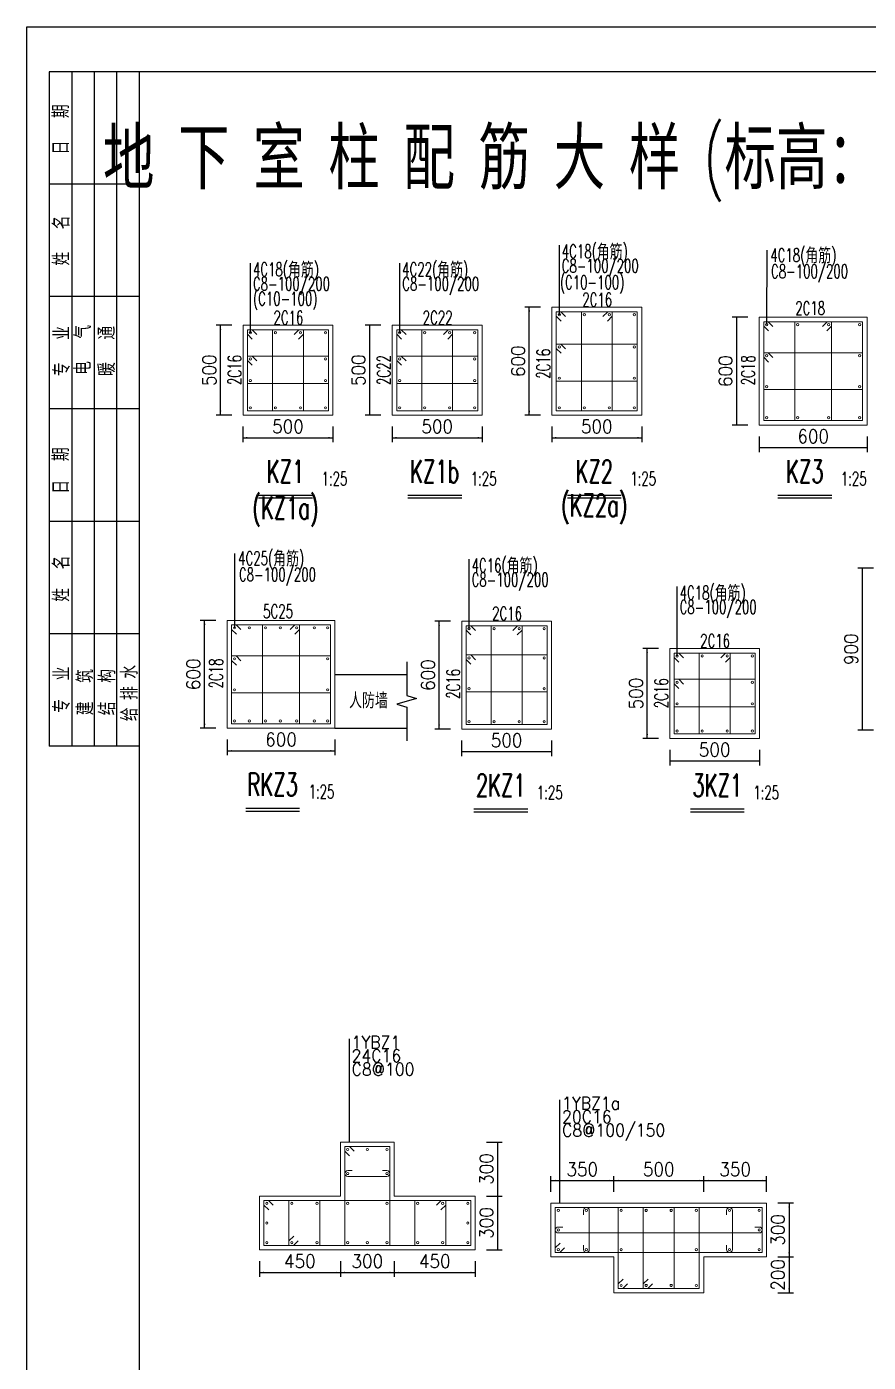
# Model space of a CAD drawing. Extents: x 292423 to 377252, y 106557 to 361882.
# Drawn here: x 292423 to 311140, y 332182 to 361882 of the extents above; entities that cross this region are included whole.
import ezdxf
from ezdxf.enums import TextEntityAlignment as Align

# ---------------------------------------------------------------- set-up
doc = ezdxf.new("R2010")
doc.units = 0
doc.header["$LTSCALE"] = 1000
for name, color, linetype in [('1508', 2, 'Continuous'), ('Note', 7, 'Continuous'), ('NUM', 7, 'Continuous'), ('PUB_TITLE', 4, 'Continuous'), ('TEXT', 7, 'Continuous'), ('THICK', 6, 'Continuous'), ('THIN', 7, 'Continuous'), ('tk', 7, 'Continuous'), ('Y阴影', 254, 'Continuous'), ('柱', 2, 'Continuous')]:
    doc.layers.add(name, color=color, linetype=linetype)
for name, color, linetype, lineweight in [('REIN', 6, 'Continuous', 18), ('Z-柱大样外框', 7, 'ByLayer', 18), ('Z-详图标注', 3, 'Continuous', 18)]:
    doc.layers.add(name, color=color, linetype=linetype, lineweight=lineweight)
doc.styles.add('dx', font='dx')
doc.styles.get("Standard").update_dxf_attribs({"font": 'standard'})
doc.dimstyles.get("Standard").update_dxf_attribs({"dimtxt": 300, "dimasz": 100, "dimexe": 100, "dimexo": 250, "dimgap": 100, "dimtad": 0, "dimtoh": 1, "dimdec": 0, "dimlfac": 0.25, "dimdsep": 46, "dimcen": 0.09, "dimclrt": 7, "dimadec": 0, "dimazin": 0, "dimtfac": 1, "dimtdec": 4, "dimtofl": 0, "dimtmove": 0, "dimatfit": 3, "dimfxl": 1, "dimtolj": 1, "dimtzin": 0, "dimarcsym": 0})

# ---------------------------------------------------------------- blocks, each defined once
blk = doc.blocks.new('*D207')
at = {"layer": 'Z-详图标注', "color": 0, "linetype": 'ByBlock', "lineweight": -2}
for p, q in [((297598, 334430), (297598, 334080)), ((299398, 334430), (299398, 334080)), ((297598, 334180), (299398, 334180))]:
    blk.add_line(p, q, dxfattribs=at)
for points in [[(297598, 334180), (297698, 334196), (297698, 334163)], [(299398, 334180), (299298, 334163), (299298, 334196)]]:
    blk.add_solid(points, dxfattribs=at)
at = {"layer": 'Z-详图标注', "color": 7, "linetype": 'Continuous', "lineweight": -2, "insert": (298498, 334430), "char_height": 300, "width": 576.67, "attachment_point": 5}
blk.add_mtext('450', dxfattribs=at)
blk = doc.blocks.new('*D704')
at = {"layer": 'Z-详图标注', "color": 0, "linetype": 'ByBlock', "lineweight": -2}
for p, q in [((299398, 334430), (299398, 334080)), ((300598, 334430), (300598, 334080)), ((299398, 334180), (300598, 334180))]:
    blk.add_line(p, q, dxfattribs=at)
for points in [[(299398, 334180), (299498, 334196), (299498, 334163)], [(300598, 334180), (300498, 334163), (300498, 334196)]]:
    blk.add_solid(points, dxfattribs=at)
at = {"layer": 'Z-详图标注', "color": 7, "linetype": 'Continuous', "lineweight": -2, "insert": (299998, 334430), "char_height": 300, "width": 566.67, "attachment_point": 5}
blk.add_mtext('300', dxfattribs=at)
blk = doc.blocks.new('*D307')
at = {"layer": 'Z-详图标注', "color": 0, "linetype": 'ByBlock', "lineweight": -2}
for p, q in [((300598, 334430), (300598, 334080)), ((302398, 334430), (302398, 334080)), ((300598, 334180), (302398, 334180))]:
    blk.add_line(p, q, dxfattribs=at)
for points in [[(300598, 334180), (300698, 334196), (300698, 334163)], [(302398, 334180), (302298, 334163), (302298, 334196)]]:
    blk.add_solid(points, dxfattribs=at)
at = {"layer": 'Z-详图标注', "color": 7, "linetype": 'Continuous', "lineweight": -2, "insert": (301498, 334430), "char_height": 300, "width": 576.67, "attachment_point": 5}
blk.add_mtext('450', dxfattribs=at)
blk = doc.blocks.new('*D370')
at = {"layer": 'Z-详图标注', "color": 0, "linetype": 'ByBlock', "lineweight": -2}
for p, q in [((302648, 335880), (302998, 335880)), ((302898, 334680), (302898, 335880)), ((302648, 334680), (302998, 334680))]:
    blk.add_line(p, q, dxfattribs=at)
for points in [[(302898, 335880), (302915, 335780), (302881, 335780)], [(302898, 334680), (302881, 334780), (302915, 334780)]]:
    blk.add_solid(points, dxfattribs=at)
at = {"layer": 'Z-详图标注', "color": 7, "linetype": 'Continuous', "lineweight": -2, "insert": (302648, 335280), "char_height": 300, "width": 566.67, "attachment_point": 5, "rotation": 90}
blk.add_mtext('300', dxfattribs=at)
blk = doc.blocks.new('*D63')
at = {"layer": 'Z-详图标注', "color": 0, "linetype": 'ByBlock', "lineweight": -2}
for p, q in [((302648, 337080), (302998, 337080)), ((302898, 335880), (302898, 337080)), ((302648, 335880), (302998, 335880))]:
    blk.add_line(p, q, dxfattribs=at)
for points in [[(302898, 337080), (302915, 336980), (302881, 336980)], [(302898, 335880), (302881, 335980), (302915, 335980)]]:
    blk.add_solid(points, dxfattribs=at)
at = {"layer": 'Z-详图标注', "color": 7, "linetype": 'Continuous', "lineweight": -2, "insert": (302648, 336480), "char_height": 300, "width": 566.67, "attachment_point": 5, "rotation": 90}
blk.add_mtext('300', dxfattribs=at)
blk = doc.blocks.new('*D280')
at = {"layer": 'Z-详图标注', "color": 0, "linetype": 'ByBlock', "lineweight": -2}
for p, q in [((304079, 335975), (304079, 336325)), ((304079, 336225), (305479, 336225)), ((305479, 335975), (305479, 336325))]:
    blk.add_line(p, q, dxfattribs=at)
for points in [[(304079, 336225), (304179, 336241), (304179, 336208)], [(305479, 336225), (305379, 336208), (305379, 336241)]]:
    blk.add_solid(points, dxfattribs=at)
at = {"layer": 'Z-详图标注', "color": 7, "linetype": 'Continuous', "lineweight": -2, "insert": (304779, 336475), "char_height": 300, "width": 566.67, "attachment_point": 5}
blk.add_mtext('350', dxfattribs=at)
blk = doc.blocks.new('*D770')
at = {"layer": 'Z-详图标注', "color": 0, "linetype": 'ByBlock', "lineweight": -2}
for p, q in [((305479, 335975), (305479, 336325)), ((305479, 336225), (307479, 336225)), ((307479, 335975), (307479, 336325))]:
    blk.add_line(p, q, dxfattribs=at)
for points in [[(305479, 336225), (305579, 336241), (305579, 336208)], [(307479, 336225), (307379, 336208), (307379, 336241)]]:
    blk.add_solid(points, dxfattribs=at)
at = {"layer": 'Z-详图标注', "color": 7, "linetype": 'Continuous', "lineweight": -2, "insert": (306479, 336475), "char_height": 300, "width": 566.67, "attachment_point": 5}
blk.add_mtext('500', dxfattribs=at)
blk = doc.blocks.new('*D388')
at = {"layer": 'Z-详图标注', "color": 0, "linetype": 'ByBlock', "lineweight": -2}
for p, q in [((307479, 335975), (307479, 336325)), ((307479, 336225), (308879, 336225)), ((308879, 335975), (308879, 336325))]:
    blk.add_line(p, q, dxfattribs=at)
for points in [[(307479, 336225), (307579, 336241), (307579, 336208)], [(308879, 336225), (308779, 336208), (308779, 336241)]]:
    blk.add_solid(points, dxfattribs=at)
at = {"layer": 'Z-详图标注', "color": 7, "linetype": 'Continuous', "lineweight": -2, "insert": (308179, 336475), "char_height": 300, "width": 566.67, "attachment_point": 5}
blk.add_mtext('350', dxfattribs=at)
blk = doc.blocks.new('*D1')
at = {"layer": 'Z-详图标注', "color": 0, "linetype": 'ByBlock', "lineweight": -2}
for p, q in [((309129, 335725), (309479, 335725)), ((309379, 335725), (309379, 334525)), ((309129, 334525), (309479, 334525))]:
    blk.add_line(p, q, dxfattribs=at)
for points in [[(309379, 335725), (309395, 335625), (309362, 335625)], [(309379, 334525), (309362, 334625), (309395, 334625)]]:
    blk.add_solid(points, dxfattribs=at)
at = {"layer": 'Z-详图标注', "color": 7, "linetype": 'Continuous', "lineweight": -2, "insert": (309129, 335125), "char_height": 300, "width": 566.67, "attachment_point": 5, "rotation": 90}
blk.add_mtext('300', dxfattribs=at)
blk = doc.blocks.new('*D48')
at = {"layer": 'Z-详图标注', "color": 0, "linetype": 'ByBlock', "lineweight": -2}
for p, q in [((309129, 334525), (309479, 334525)), ((309379, 334525), (309379, 333725)), ((309129, 333725), (309479, 333725))]:
    blk.add_line(p, q, dxfattribs=at)
for points in [[(309379, 334525), (309395, 334425), (309362, 334425)], [(309379, 333725), (309362, 333825), (309395, 333825)]]:
    blk.add_solid(points, dxfattribs=at)
at = {"layer": 'Z-详图标注', "color": 7, "linetype": 'Continuous', "lineweight": -2, "insert": (309129, 334125), "char_height": 300, "width": 566.67, "attachment_point": 5, "rotation": 90}
blk.add_mtext('200', dxfattribs=at)
blk = doc.blocks.new('*D140')
at = {"layer": 'Z-详图标注', "color": 0, "linetype": 'ByBlock', "lineweight": -2}
for p, q in [((306723, 345804), (306723, 345454)), ((308723, 345804), (308723, 345454)), ((306723, 345554), (308723, 345554))]:
    blk.add_line(p, q, dxfattribs=at)
for points in [[(306723, 345554), (306823, 345571), (306823, 345538)], [(308723, 345554), (308623, 345538), (308623, 345571)]]:
    blk.add_solid(points, dxfattribs=at)
at = {"layer": 'Z-详图标注', "color": 7, "linetype": 'Continuous', "lineweight": -2, "insert": (307723, 345804), "char_height": 300, "width": 566.67, "attachment_point": 5}
blk.add_mtext('500', dxfattribs=at)
blk = doc.blocks.new('*D204')
at = {"layer": 'Z-详图标注', "color": 0, "linetype": 'ByBlock', "lineweight": -2}
for p, q in [((306473, 348054), (306123, 348054)), ((306223, 346054), (306223, 348054)), ((306473, 346054), (306123, 346054))]:
    blk.add_line(p, q, dxfattribs=at)
for points in [[(306223, 348054), (306240, 347954), (306207, 347954)], [(306223, 346054), (306207, 346154), (306240, 346154)]]:
    blk.add_solid(points, dxfattribs=at)
at = {"layer": 'Z-详图标注', "color": 7, "linetype": 'Continuous', "lineweight": -2, "insert": (305973, 347054), "char_height": 300, "width": 566.67, "attachment_point": 5, "rotation": 90}
blk.add_mtext('500', dxfattribs=at)
blk = doc.blocks.new('*D306')
at = {"layer": 'Z-详图标注', "color": 0, "linetype": 'ByBlock', "lineweight": -2}
for p, q in [((311258, 349839), (310908, 349839)), ((311008, 346239), (311008, 349839)), ((311258, 346239), (310908, 346239))]:
    blk.add_line(p, q, dxfattribs=at)
for points in [[(311008, 349839), (311024, 349739), (310991, 349739)], [(311008, 346239), (310991, 346339), (311024, 346339)]]:
    blk.add_solid(points, dxfattribs=at)
at = {"layer": 'Z-详图标注', "color": 7, "linetype": 'Continuous', "lineweight": -2, "insert": (310758, 348039), "char_height": 300, "width": 556.67, "attachment_point": 5, "rotation": 90}
blk.add_mtext('900', dxfattribs=at)
blk = doc.blocks.new('A1tk')
at = {"layer": 'PUB_TITLE'}
for p, q in [((500, 58400), (500, 43400)), ((2500, 58400), (500, 58400)), ((1000, 58400), (1000, 43400)), ((1500, 58400), (1500, 43400)), ((2000, 58400), (2000, 43400)), ((2500, 55900), (500, 55900)), ((2500, 53400), (500, 53400)), ((2500, 50900), (500, 50900)), ((2500, 48400), (500, 48400)), ((2500, 45900), (500, 45900)), ((2500, 43400), (500, 43400))]:
    blk.add_line(p, q, dxfattribs=at)
at = {"layer": 'tk', "color": 5}
blk.add_lwpolyline([(0, 0), (0, 59400), (84100, 59400), (84100, 0)], close=True, dxfattribs=at)
at = {"layer": 'tk'}
blk.add_lwpolyline([(2500, 1000), (83100, 1000), (83100, 58400), (2500, 58400)], close=True, dxfattribs=at)
at = {"layer": 'PUB_TITLE', "style": 'dx', "width": 0.7}
for s, p in [('日      期', (747, 57116)), ('姓      名 ', (752, 54687)), ('专      业', (762, 52186)), ('电      气', (1232, 52213)), ('暖      通', (1766, 52190)), ('日     期', (747, 49531)), ('姓     名', (752, 47126)), ('专     业', (762, 44655)), ('给  排  水', (2271, 44582)), ('建     筑', (1283, 44602)), ('结     构', (1774, 44602))]:
    blk.add_text(s, height=320, rotation=90, dxfattribs=at).set_placement(p, align=Align.MIDDLE)
blk = doc.blocks.new('*D367')
at = {"layer": 'Z-详图标注', "color": 0, "linetype": 'ByBlock', "lineweight": -2}
for p, q in [((297233, 352993), (297233, 352643)), ((299233, 352993), (299233, 352643)), ((297233, 352743), (299233, 352743))]:
    blk.add_line(p, q, dxfattribs=at)
for points in [[(297233, 352743), (297333, 352760), (297333, 352726)], [(299233, 352743), (299133, 352726), (299133, 352760)]]:
    blk.add_solid(points, dxfattribs=at)
at = {"layer": 'Z-详图标注', "color": 7, "linetype": 'Continuous', "lineweight": -2, "insert": (298233, 352993), "char_height": 300, "width": 566.67, "attachment_point": 5}
blk.add_mtext('500', dxfattribs=at)
blk = doc.blocks.new('*D843')
at = {"layer": 'Z-详图标注', "color": 0, "linetype": 'ByBlock', "lineweight": -2}
for p, q in [((296983, 355243), (296633, 355243)), ((296733, 353243), (296733, 355243)), ((296983, 353243), (296633, 353243))]:
    blk.add_line(p, q, dxfattribs=at)
for points in [[(296733, 355243), (296750, 355143), (296717, 355143)], [(296733, 353243), (296717, 353343), (296750, 353343)]]:
    blk.add_solid(points, dxfattribs=at)
at = {"layer": 'Z-详图标注', "color": 7, "linetype": 'Continuous', "lineweight": -2, "insert": (296483, 354243), "char_height": 300, "width": 566.67, "attachment_point": 5, "rotation": 90}
blk.add_mtext('500', dxfattribs=at)
blk = doc.blocks.new('*D468')
at = {"layer": 'Z-详图标注', "color": 0, "linetype": 'ByBlock', "lineweight": -2}
for p, q in [((304101, 352993), (304101, 352643)), ((306101, 352993), (306101, 352643)), ((304101, 352743), (306101, 352743))]:
    blk.add_line(p, q, dxfattribs=at)
for points in [[(304101, 352743), (304201, 352760), (304201, 352726)], [(306101, 352743), (306001, 352726), (306001, 352760)]]:
    blk.add_solid(points, dxfattribs=at)
at = {"layer": 'Z-详图标注', "color": 7, "linetype": 'Continuous', "lineweight": -2, "insert": (305101, 352993), "char_height": 300, "width": 566.67, "attachment_point": 5}
blk.add_mtext('500', dxfattribs=at)
blk = doc.blocks.new('*D71')
at = {"layer": 'Z-详图标注', "color": 0, "linetype": 'ByBlock', "lineweight": -2}
for p, q in [((303851, 355643), (303501, 355643)), ((303601, 353243), (303601, 355643)), ((303851, 353243), (303501, 353243))]:
    blk.add_line(p, q, dxfattribs=at)
for points in [[(303601, 355643), (303618, 355543), (303585, 355543)], [(303601, 353243), (303585, 353343), (303618, 353343)]]:
    blk.add_solid(points, dxfattribs=at)
at = {"layer": 'Z-详图标注', "color": 7, "linetype": 'Continuous', "lineweight": -2, "insert": (303351, 354443), "char_height": 300, "width": 556.67, "attachment_point": 5, "rotation": 90}
blk.add_mtext('600', dxfattribs=at)
blk = doc.blocks.new('*D133')
at = {"layer": 'Z-详图标注', "color": 0, "linetype": 'ByBlock', "lineweight": -2}
for p, q in [((308714, 352772), (308714, 352422)), ((311114, 352772), (311114, 352422)), ((308714, 352522), (311114, 352522))]:
    blk.add_line(p, q, dxfattribs=at)
for points in [[(308714, 352522), (308814, 352539), (308814, 352506)], [(311114, 352522), (311014, 352506), (311014, 352539)]]:
    blk.add_solid(points, dxfattribs=at)
at = {"layer": 'Z-详图标注', "color": 7, "linetype": 'Continuous', "lineweight": -2, "insert": (309914, 352772), "char_height": 300, "width": 556.67, "attachment_point": 5}
blk.add_mtext('600', dxfattribs=at)
blk = doc.blocks.new('*D626')
at = {"layer": 'Z-详图标注', "color": 0, "linetype": 'ByBlock', "lineweight": -2}
for p, q in [((308464, 355422), (308114, 355422)), ((308214, 353022), (308214, 355422)), ((308464, 353022), (308114, 353022))]:
    blk.add_line(p, q, dxfattribs=at)
for points in [[(308214, 355422), (308231, 355322), (308197, 355322)], [(308214, 353022), (308197, 353122), (308231, 353122)]]:
    blk.add_solid(points, dxfattribs=at)
at = {"layer": 'Z-详图标注', "color": 7, "linetype": 'Continuous', "lineweight": -2, "insert": (307964, 354222), "char_height": 300, "width": 556.67, "attachment_point": 5, "rotation": 90}
blk.add_mtext('600', dxfattribs=at)
blk = doc.blocks.new('*D867')
at = {"layer": 'Z-详图标注', "color": 0, "linetype": 'ByBlock', "lineweight": -2}
for p, q in [((302096, 346013), (302096, 345663)), ((304096, 346013), (304096, 345663)), ((302096, 345763), (304096, 345763))]:
    blk.add_line(p, q, dxfattribs=at)
for points in [[(302096, 345763), (302196, 345779), (302196, 345746)], [(304096, 345763), (303996, 345746), (303996, 345779)]]:
    blk.add_solid(points, dxfattribs=at)
at = {"layer": 'Z-详图标注', "color": 7, "linetype": 'Continuous', "lineweight": -2, "insert": (303096, 346013), "char_height": 300, "width": 566.67, "attachment_point": 5}
blk.add_mtext('500', dxfattribs=at)
blk = doc.blocks.new('*D491')
at = {"layer": 'Z-详图标注', "color": 0, "linetype": 'ByBlock', "lineweight": -2}
for p, q in [((301846, 348663), (301496, 348663)), ((301596, 346263), (301596, 348663)), ((301846, 346263), (301496, 346263))]:
    blk.add_line(p, q, dxfattribs=at)
for points in [[(301596, 348663), (301613, 348563), (301580, 348563)], [(301596, 346263), (301580, 346363), (301613, 346363)]]:
    blk.add_solid(points, dxfattribs=at)
at = {"layer": 'Z-详图标注', "color": 7, "linetype": 'Continuous', "lineweight": -2, "insert": (301346, 347463), "char_height": 300, "width": 556.67, "attachment_point": 5, "rotation": 90}
blk.add_mtext('600', dxfattribs=at)
blk = doc.blocks.new('*D189')
at = {"layer": 'Z-详图标注', "color": 0, "linetype": 'ByBlock', "lineweight": -2}
for p, q in [((296879, 346031), (296879, 345681)), ((299279, 346031), (299279, 345681)), ((296879, 345781), (299279, 345781))]:
    blk.add_line(p, q, dxfattribs=at)
for points in [[(296879, 345781), (296979, 345797), (296979, 345764)], [(299279, 345781), (299179, 345764), (299179, 345797)]]:
    blk.add_solid(points, dxfattribs=at)
at = {"layer": 'Z-详图标注', "color": 7, "linetype": 'Continuous', "lineweight": -2, "insert": (298079, 346031), "char_height": 300, "width": 556.67, "attachment_point": 5}
blk.add_mtext('600', dxfattribs=at)
blk = doc.blocks.new('*D681')
at = {"layer": 'Z-详图标注', "color": 0, "linetype": 'ByBlock', "lineweight": -2}
for p, q in [((296629, 348681), (296279, 348681)), ((296379, 346281), (296379, 348681)), ((296629, 346281), (296279, 346281))]:
    blk.add_line(p, q, dxfattribs=at)
for points in [[(296379, 348681), (296396, 348581), (296362, 348581)], [(296379, 346281), (296362, 346381), (296396, 346381)]]:
    blk.add_solid(points, dxfattribs=at)
at = {"layer": 'Z-详图标注', "color": 7, "linetype": 'Continuous', "lineweight": -2, "insert": (296129, 347481), "char_height": 300, "width": 556.67, "attachment_point": 5, "rotation": 90}
blk.add_mtext('600', dxfattribs=at)
blk = doc.blocks.new('*D660')
at = {"layer": 'Z-详图标注', "color": 0, "linetype": 'ByBlock', "lineweight": -2}
for p, q in [((300552, 352993), (300552, 352643)), ((302552, 352993), (302552, 352643)), ((300552, 352743), (302552, 352743))]:
    blk.add_line(p, q, dxfattribs=at)
for points in [[(300552, 352743), (300652, 352760), (300652, 352726)], [(302552, 352743), (302452, 352726), (302452, 352760)]]:
    blk.add_solid(points, dxfattribs=at)
at = {"layer": 'Z-详图标注', "color": 7, "linetype": 'Continuous', "lineweight": -2, "insert": (301552, 352993), "char_height": 300, "width": 566.67, "attachment_point": 5}
blk.add_mtext('500', dxfattribs=at)
blk = doc.blocks.new('*D269')
at = {"layer": 'Z-详图标注', "color": 0, "linetype": 'ByBlock', "lineweight": -2}
for p, q in [((300302, 355243), (299952, 355243)), ((300052, 353243), (300052, 355243)), ((300302, 353243), (299952, 353243))]:
    blk.add_line(p, q, dxfattribs=at)
for points in [[(300052, 355243), (300069, 355143), (300036, 355143)], [(300052, 353243), (300036, 353343), (300069, 353343)]]:
    blk.add_solid(points, dxfattribs=at)
at = {"layer": 'Z-详图标注', "color": 7, "linetype": 'Continuous', "lineweight": -2, "insert": (299802, 354243), "char_height": 300, "width": 566.67, "attachment_point": 5, "rotation": 90}
blk.add_mtext('500', dxfattribs=at)

msp = doc.modelspace()

# ---------------------------------------------------------------- linework, layer by layer
at = {"layer": 'NUM'}
for p, q in [((299279.1, 347480.7), (300874.2, 347480.7)), ((299279.1, 346280.7), (300874.2, 346280.7))]:
    msp.add_line(p, q, dxfattribs=at)
at = {"layer": 'REIN', "color": 6}
for points in [[(304307.3, 355336.9), (304201.3, 355443), (304201.3, 355543), (306001.3, 355543), (306001.3, 353343), (304201.3, 353343), (304201.3, 355543), (304301.3, 355543), (304407.3, 355436.9)], [(305238.5, 355436.9), (305344.6, 355543), (305444.6, 355543), (305444.6, 353343), (304757.9, 353343), (304757.9, 355543), (305444.6, 355543), (305444.6, 355443), (305338.5, 355336.9)], [(308920.2, 355116.2), (308814.1, 355222.2), (308814.1, 355322.2), (311014.1, 355322.2), (311014.1, 353122.2), (308814.1, 353122.2), (308814.1, 355322.2), (308914.1, 355322.2), (309020.2, 355216.2)], [(310118.1, 355216.2), (310224.1, 355322.2), (310324.1, 355322.2), (310324.1, 353122.2), (309504.1, 353122.2), (309504.1, 355322.2), (310324.1, 355322.2), (310324.1, 355222.2), (310218.1, 355116.2)], [(297439.4, 354936.9), (297333.3, 355043), (297333.3, 355143), (299133.3, 355143), (299133.3, 353343), (297333.3, 353343), (297333.3, 355143), (297433.3, 355143), (297539.4, 355036.9)], [(298370.6, 355036.9), (298476.6, 355143), (298576.6, 355143), (298576.6, 353343), (297890, 353343), (297890, 355143), (298576.6, 355143), (298576.6, 355043), (298470.6, 354936.9)], [(300758.3, 354936.9), (300652.2, 355043), (300652.2, 355143), (302452.2, 355143), (302452.2, 353343), (300652.2, 353343), (300652.2, 355143), (300752.2, 355143), (300858.3, 355036.9)], [(301689.5, 355036.9), (301795.5, 355143), (301895.5, 355143), (301895.5, 353343), (301208.9, 353343), (301208.9, 355143), (301895.5, 355143), (301895.5, 355043), (301789.5, 354936.9)], [(304307.3, 354619.3), (304201.3, 354725.3), (304201.3, 354825.3), (306001.3, 354825.3), (306001.3, 354002.5), (304201.3, 354002.5), (304201.3, 354825.3), (304301.3, 354825.3), (304407.3, 354719.3)], [(308920.2, 354426.2), (308814.1, 354532.2), (308814.1, 354632.2), (311014.1, 354632.2), (311014.1, 353812.2), (308814.1, 353812.2), (308814.1, 354632.2), (308914.1, 354632.2), (309020.2, 354526.2)], [(297439.4, 354352.8), (297333.3, 354458.9), (297333.3, 354558.9), (299133.3, 354558.9), (299133.3, 353949.1), (297333.3, 353949.1), (297333.3, 354558.9), (297433.3, 354558.9), (297539.4, 354452.8)], [(300758.3, 354352.8), (300652.2, 354458.9), (300652.2, 354558.9), (302452.2, 354558.9), (302452.2, 353949.1), (300652.2, 353949.1), (300652.2, 354558.9), (300752.2, 354558.9), (300858.3, 354452.8)], [(297085.2, 348374.6), (296979.1, 348480.7), (296979.1, 348580.7), (299179.1, 348580.7), (299179.1, 346380.7), (296979.1, 346380.7), (296979.1, 348580.7), (297079.1, 348580.7), (297185.2, 348474.6)], [(298283, 348474.6), (298389.1, 348580.7), (298489.1, 348580.7), (298489.1, 346380.7), (297669.1, 346380.7), (297669.1, 348580.7), (298489.1, 348580.7), (298489.1, 348480.7), (298383, 348374.6)], [(302302.6, 348356.8), (302196.5, 348462.8), (302196.5, 348562.8), (303996.5, 348562.8), (303996.5, 346362.8), (302196.5, 346362.8), (302196.5, 348562.8), (302296.5, 348562.8), (302402.6, 348456.8)], [(303233.8, 348456.8), (303339.8, 348562.8), (303439.8, 348562.8), (303439.8, 346362.8), (302753.2, 346362.8), (302753.2, 348562.8), (303439.8, 348562.8), (303439.8, 348462.8), (303333.8, 348356.8)], [(297085.2, 347684.6), (296979.1, 347790.7), (296979.1, 347890.7), (299179.1, 347890.7), (299179.1, 347070.7), (296979.1, 347070.7), (296979.1, 347890.7), (297079.1, 347890.7), (297185.2, 347784.6)], [(302302.6, 347705.4), (302196.5, 347811.5), (302196.5, 347911.5), (303996.5, 347911.5), (303996.5, 347095), (302196.5, 347095), (302196.5, 347911.5), (302296.5, 347911.5), (302402.6, 347805.4)], [(306929.3, 347748.3), (306823.2, 347854.4), (306823.2, 347954.4), (308623.2, 347954.4), (308623.2, 346154.4), (306823.2, 346154.4), (306823.2, 347954.4), (306923.2, 347954.4), (307029.3, 347848.3)], [(307860.5, 347848.3), (307966.6, 347954.4), (308066.6, 347954.4), (308066.6, 346154.4), (307379.9, 346154.4), (307379.9, 347954.4), (308066.6, 347954.4), (308066.6, 347854.4), (307960.5, 347748.3)], [(306929.3, 347164.2), (306823.2, 347270.2), (306823.2, 347370.2), (308623.2, 347370.2), (308623.2, 346760.5), (306823.2, 346760.5), (306823.2, 347370.2), (306923.2, 347370.2), (307029.3, 347264.2)], [(299604.1, 336773.6), (299498, 336879.7), (299498, 336979.7), (300498, 336979.7), (300498, 334779.7), (299498, 334779.7), (299498, 336979.7), (299598, 336979.7), (299704.1, 336873.6)], [(297804.1, 335573.6), (297698, 335679.7), (297698, 335779.7), (302298, 335779.7), (302298, 334779.7), (297698, 334779.7), (297698, 335779.7), (297798, 335779.7), (297904.1, 335673.6)], [(298460.8, 334885.7), (298354.7, 334779.7), (298254.7, 334779.7), (298254.7, 335779.7), (298941.4, 335779.7), (298941.4, 334779.7), (298254.7, 334779.7), (298254.7, 334879.7), (298360.8, 334985.7)], [(301535.3, 335673.6), (301641.4, 335779.7), (301741.4, 335779.7), (301741.4, 334779.7), (301054.7, 334779.7), (301054.7, 335779.7), (301741.4, 335779.7), (301741.4, 335679.7), (301635.3, 335573.6)], [(304284.7, 334830.6), (304178.6, 334724.6), (304178.6, 334624.6), (308778.6, 334624.6), (308778.6, 335624.6), (304178.6, 335624.6), (304178.6, 334624.6), (304278.6, 334624.6), (304384.7, 334730.6)], [(305684.7, 334030.6), (305578.6, 333924.6), (305578.6, 333824.6), (307378.6, 333824.6), (307378.6, 335624.6), (305578.6, 335624.6), (305578.6, 333824.6), (305678.6, 333824.6), (305784.7, 333930.6)], [(306341.4, 333930.6), (306235.3, 333824.6), (306135.3, 333824.6), (306135.3, 335624.6), (306822, 335624.6), (306822, 333824.6), (306135.3, 333824.6), (306135.3, 333924.6), (306241.4, 334030.6)]]:
    msp.add_lwpolyline(points, dxfattribs=at)
for points in [[(304241.3, 355478, 1), (304291.3, 355478, 1)], [(304797.9, 355478, 1), (304847.9, 355478, 1)], [(305354.6, 355478, 1), (305404.6, 355478, 1)], [(305911.3, 355478, 1), (305961.3, 355478, 1)], [(308854.1, 355257.2, 1), (308904.1, 355257.2, 1)], [(309544.1, 355257.2, 1), (309594.1, 355257.2, 1)], [(310234.1, 355257.2, 1), (310284.1, 355257.2, 1)], [(310924.1, 355257.2, 1), (310974.1, 355257.2, 1)], [(297373.3, 355078, 1), (297423.3, 355078, 1)], [(297930, 355078, 1), (297980, 355078, 1)], [(298486.6, 355078, 1), (298536.6, 355078, 1)], [(299043.3, 355078, 1), (299093.3, 355078, 1)], [(300692.2, 355078, 1), (300742.2, 355078, 1)], [(301248.9, 355078, 1), (301298.9, 355078, 1)], [(301805.5, 355078, 1), (301855.5, 355078, 1)], [(302362.2, 355078, 1), (302412.2, 355078, 1)], [(304241.3, 354760.3, 1), (304291.3, 354760.3, 1)], [(305911.3, 354760.3, 1), (305961.3, 354760.3, 1)], [(297373.3, 354493.9, 1), (297423.3, 354493.9, 1)], [(299043.3, 354493.9, 1), (299093.3, 354493.9, 1)], [(300692.2, 354493.9, 1), (300742.2, 354493.9, 1)], [(302362.2, 354493.9, 1), (302412.2, 354493.9, 1)], [(308854.1, 354567.2, 1), (308904.1, 354567.2, 1)], [(310924.1, 354567.2, 1), (310974.1, 354567.2, 1)], [(297373.3, 354014.1, 1), (297423.3, 354014.1, 1)], [(299043.3, 354014.1, 1), (299093.3, 354014.1, 1)], [(300692.2, 354014.1, 1), (300742.2, 354014.1, 1)], [(302362.2, 354014.1, 1), (302412.2, 354014.1, 1)], [(304241.3, 354067.5, 1), (304291.3, 354067.5, 1)], [(305911.3, 354067.5, 1), (305961.3, 354067.5, 1)], [(308854.1, 353877.2, 1), (308904.1, 353877.2, 1)], [(310924.1, 353877.2, 1), (310974.1, 353877.2, 1)], [(297373.3, 353408, 1), (297423.3, 353408, 1)], [(297930, 353408, 1), (297980, 353408, 1)], [(298486.6, 353408, 1), (298536.6, 353408, 1)], [(299043.3, 353408, 1), (299093.3, 353408, 1)], [(300692.2, 353408, 1), (300742.2, 353408, 1)], [(301248.9, 353408, 1), (301298.9, 353408, 1)], [(301805.5, 353408, 1), (301855.5, 353408, 1)], [(302362.2, 353408, 1), (302412.2, 353408, 1)], [(304241.3, 353408, 1), (304291.3, 353408, 1)], [(304797.9, 353408, 1), (304847.9, 353408, 1)], [(305354.6, 353408, 1), (305404.6, 353408, 1)], [(305911.3, 353408, 1), (305961.3, 353408, 1)], [(308854.1, 353187.2, 1), (308904.1, 353187.2, 1)], [(309544.1, 353187.2, 1), (309594.1, 353187.2, 1)], [(310234.1, 353187.2, 1), (310284.1, 353187.2, 1)], [(310924.1, 353187.2, 1), (310974.1, 353187.2, 1)], [(297019.1, 348515.7, 1), (297069.1, 348515.7, 1)], [(297351.2, 348515.7, 1), (297401.2, 348515.7, 1)], [(297709.1, 348515.7, 1), (297759.1, 348515.7, 1)], [(298038.8, 348515.7, 1), (298088.8, 348515.7, 1)], [(298399.1, 348515.7, 1), (298449.1, 348515.7, 1)], [(298792.4, 348515.7, 1), (298842.4, 348515.7, 1)], [(299089.1, 348515.7, 1), (299139.1, 348515.7, 1)], [(302236.5, 348497.8, 1), (302286.5, 348497.8, 1)], [(302793.2, 348497.8, 1), (302843.2, 348497.8, 1)], [(303349.8, 348497.8, 1), (303399.8, 348497.8, 1)], [(303906.5, 348497.8, 1), (303956.5, 348497.8, 1)], [(297019.1, 347825.7, 1), (297069.1, 347825.7, 1)], [(299089.1, 347825.7, 1), (299139.1, 347825.7, 1)], [(302236.5, 347846.5, 1), (302286.5, 347846.5, 1)], [(303906.5, 347846.5, 1), (303956.5, 347846.5, 1)], [(306863.2, 347889.4, 1), (306913.2, 347889.4, 1)], [(307419.9, 347889.4, 1), (307469.9, 347889.4, 1)], [(307976.6, 347889.4, 1), (308026.6, 347889.4, 1)], [(308533.2, 347889.4, 1), (308583.2, 347889.4, 1)], [(306863.2, 347305.2, 1), (306913.2, 347305.2, 1)], [(308533.2, 347305.2, 1), (308583.2, 347305.2, 1)], [(297019.1, 347135.7, 1), (297069.1, 347135.7, 1)], [(299089.1, 347135.7, 1), (299139.1, 347135.7, 1)], [(302236.5, 347160, 1), (302286.5, 347160, 1)], [(303906.5, 347160, 1), (303956.5, 347160, 1)], [(306863.2, 346825.5, 1), (306913.2, 346825.5, 1)], [(308533.2, 346825.5, 1), (308583.2, 346825.5, 1)], [(297019.1, 346445.7, 1), (297069.1, 346445.7, 1)], [(297351.2, 346445.7, 1), (297401.2, 346445.7, 1)], [(297709.1, 346445.7, 1), (297759.1, 346445.7, 1)], [(298038.8, 346445.7, 1), (298088.8, 346445.7, 1)], [(298399.1, 346445.7, 1), (298449.1, 346445.7, 1)], [(298792.4, 346445.7, 1), (298842.4, 346445.7, 1)], [(299089.1, 346445.7, 1), (299139.1, 346445.7, 1)], [(302236.5, 346427.8, 1), (302286.5, 346427.8, 1)], [(302793.2, 346427.8, 1), (302843.2, 346427.8, 1)], [(303349.8, 346427.8, 1), (303399.8, 346427.8, 1)], [(303906.5, 346427.8, 1), (303956.5, 346427.8, 1)], [(306863.2, 346219.4, 1), (306913.2, 346219.4, 1)], [(307419.9, 346219.4, 1), (307469.9, 346219.4, 1)], [(307976.6, 346219.4, 1), (308026.6, 346219.4, 1)], [(308533.2, 346219.4, 1), (308583.2, 346219.4, 1)], [(299538, 336914.7, 1), (299588, 336914.7, 1)], [(299973, 336914.7, 1), (300023, 336914.7, 1)], [(300408, 336914.7, 1), (300458, 336914.7, 1)], [(299538, 336379.7, 1), (299588, 336379.7, 1)], [(300408, 336379.7, 1), (300458, 336379.7, 1)], [(297738, 335714.7, 1), (297788, 335714.7, 1)], [(298294.7, 335714.7, 1), (298344.7, 335714.7, 1)], [(298851.4, 335714.7, 1), (298901.4, 335714.7, 1)], [(299538, 335714.7, 1), (299588, 335714.7, 1)], [(300408, 335714.7, 1), (300458, 335714.7, 1)], [(301094.7, 335714.7, 1), (301144.7, 335714.7, 1)], [(301651.4, 335714.7, 1), (301701.4, 335714.7, 1)], [(302208, 335714.7, 1), (302258, 335714.7, 1)], [(304218.6, 335559.6, -1), (304268.6, 335559.6, -1)], [(304844.6, 335559.6, 1), (304894.6, 335559.6, 1)], [(305618.6, 335559.6, -1), (305668.6, 335559.6, -1)], [(306178.7, 335546.9, 1), (306221.8, 335572.2, 1)], [(306735.4, 335546.9, 1), (306778.5, 335572.2, 1)], [(307288.6, 335559.6, -1), (307338.6, 335559.6, -1)], [(308028.6, 335559.6, 1), (308078.6, 335559.6, 1)], [(308688.6, 335559.6, -1), (308738.6, 335559.6, -1)], [(297738, 335279.7, 1), (297788, 335279.7, 1)], [(302208, 335279.7, 1), (302258, 335279.7, 1)], [(304218.6, 335124.6, -1), (304268.6, 335124.6, -1)], [(308688.6, 335124.6, -1), (308738.6, 335124.6, -1)], [(297738, 334844.7, 1), (297788, 334844.7, 1)], [(298294.7, 334844.7, 1), (298344.7, 334844.7, 1)], [(298851.4, 334844.7, 1), (298901.4, 334844.7, 1)], [(299538, 334844.7, 1), (299588, 334844.7, 1)], [(299973, 334844.7, 1), (300023, 334844.7, 1)], [(300408, 334844.7, 1), (300458, 334844.7, 1)], [(301094.7, 334844.7, 1), (301144.7, 334844.7, 1)], [(301651.4, 334844.7, 1), (301701.4, 334844.7, 1)], [(302208, 334844.7, 1), (302258, 334844.7, 1)], [(304218.6, 334689.6, -1), (304268.6, 334689.6, -1)], [(304844.6, 334689.6, 1), (304894.6, 334689.6, 1)], [(305618.6, 334689.6, -1), (305668.6, 334689.6, -1)], [(307288.6, 334689.6, -1), (307338.6, 334689.6, -1)], [(308028.6, 334689.6, 1), (308078.6, 334689.6, 1)], [(308688.6, 334689.6, -1), (308738.6, 334689.6, -1)], [(305618.6, 333889.6, -1), (305668.6, 333889.6, -1)], [(306178.7, 333876.9, 1), (306221.8, 333902.2, 1)], [(306735.4, 333876.9, 1), (306778.5, 333902.2, 1)], [(307288.6, 333889.6, -1), (307338.6, 333889.6, -1)]]:
    msp.add_lwpolyline(points, format="xyb", close=True, dxfattribs=at)
for points in [[(300333, 336444.7), (300433, 336444.7, -1), (300433, 336314.7), (299563, 336314.7, -1), (299563, 336444.7), (299663, 336444.7)], [(304804.6, 335459.6), (304804.6, 335559.6, -1), (304934.6, 335559.6), (304934.6, 334689.6, -1), (304804.6, 334689.6), (304804.6, 334789.6)], [(307988.6, 335459.6), (307988.6, 335559.6, -1), (308118.6, 335559.6), (308118.6, 334689.6, -1), (307988.6, 334689.6), (307988.6, 334789.6)], [(308613.6, 335189.6), (308713.6, 335189.6, -1), (308713.6, 335059.6), (304243.6, 335059.6, -1), (304243.6, 335189.6), (304343.6, 335189.6)]]:
    msp.add_lwpolyline(points, format="xyb", dxfattribs=at)
at = {"layer": 'THICK'}
for points in [[(297579.1, 351467.8), (298779.1, 351467.8)], [(300898.1, 351467.8), (302098.1, 351467.8)], [(304447.1, 351467.8), (305647.1, 351467.8)], [(309127.7, 351467.8), (310327.7, 351467.8)], [(297292.6, 344505.5), (298492.6, 344505.5)], [(302366.7, 344487.6), (303566.7, 344487.6)], [(307182.3, 344487.6), (308382.3, 344487.6)]]:
    msp.add_lwpolyline(points, dxfattribs=at)
at = {"layer": 'THIN'}
for p, q in [((297579.1, 351402.8), (298779.1, 351402.8)), ((300898.1, 351402.8), (302098.1, 351402.8)), ((304447.1, 351402.8), (305647.1, 351402.8)), ((309127.7, 351402.8), (310327.7, 351402.8)), ((297292.6, 344440.5), (298492.6, 344440.5)), ((302366.7, 344422.6), (303566.7, 344422.6)), ((307182.3, 344422.6), (308382.3, 344422.6))]:
    msp.add_line(p, q, dxfattribs=at)
msp.add_lwpolyline([(300874.2, 347760.7), (300874.2, 347010.7), (301094.2, 346940.7), (300654.2, 346820.7), (300874.2, 346750.7), (300874.2, 346000.7)], dxfattribs=at)
at = {"layer": 'Y阴影'}
for p, q in [((299598, 337074.7), (299598, 339374.7)), ((304278.6, 335719.6), (304278.6, 338019.6))]:
    msp.add_line(p, q, dxfattribs=at)
at = {"layer": 'Z-柱大样外框'}
for points in [[(306101.3, 355643), (306101.3, 353243), (304101.3, 353243), (304101.3, 355643)], [(299233.3, 355243), (299233.3, 353243), (297233.3, 353243), (297233.3, 355243)], [(302552.2, 355243), (302552.2, 353243), (300552.2, 353243), (300552.2, 355243)], [(311114.1, 353022.2), (311114.1, 355422.2), (308714.1, 355422.2), (308714.1, 353022.2)], [(299279.1, 346280.7), (299279.1, 348680.7), (296879.1, 348680.7), (296879.1, 346280.7)], [(304096.5, 348662.8), (304096.5, 346262.8), (302096.5, 346262.8), (302096.5, 348662.8)], [(308723.2, 348054.4), (308723.2, 346054.4), (306723.2, 346054.4), (306723.2, 348054.4)], [(297598, 335879.7), (297598, 334679.7), (302398, 334679.7), (302398, 335879.7), (300598, 335879.7), (300598, 337079.7), (299398, 337079.7), (299398, 335879.7), (297598, 335879.7)], [(304078.6, 334524.6), (304078.6, 335724.6), (308878.6, 335724.6), (308878.6, 334524.6), (307478.6, 334524.6), (307478.6, 333724.6), (305478.6, 333724.6), (305478.6, 334524.6), (304078.6, 334524.6)]]:
    msp.add_lwpolyline(points, close=True, dxfattribs=at)
at = {"layer": '柱'}
for p, q in [((304262.1, 357022.3), (304262.1, 355478)), ((308880.2, 356912.6), (308879.1, 355257.2)), ((297394.1, 356622.3), (297394.1, 355078)), ((300713, 356622.3), (300713, 355078)), ((297045.1, 350171), (297044, 348515.7)), ((302257.3, 350042.2), (302257.3, 348497.8)), ((306884, 349433.7), (306884, 347889.4))]:
    msp.add_line(p, q, dxfattribs=at)

# ---------------------------------------------------------------- block references
at = {"layer": '1508'}
msp.add_blockref('A1tk', (292422.6, 302482.4), dxfattribs=at)

# ---------------------------------------------------------------- texts
at = {"layer": 'Note', "color": 7, "width": 0.7}
msp.add_text('地 下 室 柱 配 筋 大 样 (标高：底板面~顶板面)', height=1200, dxfattribs=at).set_placement((306809.5, 358909), align=Align.MIDDLE)
at = {"layer": 'TEXT', "width": 0.7}
for s, p in [('KZ1', (298179.1, 351592.8)), ('KZ1b', (301498.1, 351592.8)), ('KZ2', (305047.1, 351592.8)), ('KZ3', (309727.7, 351592.8)), ('(KZ1a)', (298179.1, 350781.9)), ('(KZ2a)', (305047.1, 350839)), ('RKZ3', (297892.6, 344630.5)), ('2KZ1', (302966.7, 344612.6)), ('3KZ1', (307782.3, 344612.6))]:
    msp.add_text(s, height=500, dxfattribs=at).set_placement(p, align=Align.BOTTOM_CENTER)
for p in [(298979.1, 351592.8), (302298.1, 351592.8), (305847.1, 351592.8), (310527.7, 351592.8), (298692.6, 344630.5), (303766.7, 344612.6), (308582.3, 344612.6)]:
    msp.add_text('1:25', height=300, dxfattribs=at).set_placement(p, align=Align.BOTTOM_LEFT)
at = {"layer": 'Y阴影'}
for s, p in [('1YBZ1', (299648, 339074.7)), ('24C16', (299648, 338774.7)), ('C8@100', (299648, 338474.7)), ('1YBZ1a', (304328.6, 337719.6)), ('20C16', (304328.6, 337419.6)), ('C8@100/150', (304328.6, 337119.6))]:
    msp.add_text(s, height=280, dxfattribs=at).set_placement(p, align=Align.BOTTOM_LEFT)
at = {"layer": '柱', "width": 0.7}
for s, p in [('4C18(角筋)', (304322.1, 357036.3)), ('C8-100/200', (304322.1, 356715.4)), ('4C18(角筋)', (297454.1, 356636.3)), ('4C22(角筋)', (300773, 356636.3)), ('(C10-100)', (304280.2, 356349.1)), ('C8-100/200', (297454.1, 356315.4)), ('C8-100/200', (300773, 356315.4)), ('(C10-100)', (297454.1, 355984.1)), ('4C16(角筋)', (302317.3, 350056.1)), ('C8-100/200', (302317.3, 349735.2)), ('4C18(角筋)', (306944, 349447.6)), ('C8-100/200', (306944, 349126.7))]:
    msp.add_text(s, height=300, dxfattribs=at).set_placement(p, align=Align.TOP_LEFT)
for s, p in [('4C18(角筋)', (308960.7, 356653.4)), ('C8-100/200', (308977.4, 356292.4)), ('2C16', (304779.2, 355663.2)), ('2C16', (297911.2, 355263.2)), ('2C22', (301230.1, 355263.2)), ('4C25(角筋)', (297125.6, 349911.8)), ('C8-100/200', (297142.4, 349550.9)), ('2C16', (302774.4, 348683)), ('2C16', (307401.2, 348074.6)), ('人防墙', (299594.3, 346757.3))]:
    msp.add_text(s, height=300, dxfattribs=at).set_placement(p)
for s, p in [('2C18', (309847.8, 355623.9)), ('5C25', (298012.7, 348882.4))]:
    msp.add_text(s, height=300, dxfattribs=at).set_placement(p, align=Align.MIDDLE)
for s, p in [('2C16', (304063.7, 354054.9)), ('2C16', (297195.7, 353916.8)), ('2C22', (300514.6, 353916.8)), ('2C16', (302058.9, 346936.7)), ('2C16', (306685.6, 346728.2))]:
    msp.add_text(s, height=300, rotation=90, dxfattribs=at).set_placement(p)
for p in [(308466.7, 354242.5), (296631.6, 347500.9)]:
    msp.add_text('2C18', height=300, rotation=90, dxfattribs=at).set_placement(p, align=Align.MIDDLE)

# ---------------------------------------------------------------- dimensions: what is measured, and where the dimension line sits
at = {"layer": 'Z-详图标注'}
for base, p1, p2, angle, picture, middle in [((303601.3, 355643), (304101.3, 353243), (304101.3, 355643), 90, '*D71', (303351.3, 354443)), ((296733.3, 355243), (297233.3, 353243), (297233.3, 355243), 90, '*D843', (296483.3, 354243)), ((300052.2, 355243), (300552.2, 353243), (300552.2, 355243), 90, '*D269', (299802.2, 354243)), ((308214.1, 355422.2), (308714.1, 353022.2), (308714.1, 355422.2), 90, '*D626', (307964.1, 354222.2)), ((311007.8, 349838.6), (311507.8, 346238.6), (311507.8, 349838.6), 90, '*D306', (310757.8, 348038.6)), ((296379.1, 348680.7), (296879.1, 346280.7), (296879.1, 348680.7), 90, '*D681', (296129.1, 347480.7)), ((301596.5, 348662.8), (302096.5, 346262.8), (302096.5, 348662.8), 90, '*D491', (301346.5, 347462.8)), ((306223.2, 348054.4), (306723.2, 346054.4), (306723.2, 348054.4), 90, '*D204', (305973.2, 347054.4)), ((302898, 337079.7), (302398, 335879.7), (302398, 337079.7), 90, '*D63', (302648, 336479.7)), ((302898, 335879.7), (302398, 334679.7), (302398, 335879.7), 90, '*D370', (302648, 335279.7)), ((309378.6, 334524.6), (308878.6, 335724.6), (308878.6, 334524.6), 270, '*D1', (309128.6, 335124.6)), ((309378.6, 333724.6), (308878.6, 334524.6), (308878.6, 333724.6), 270, '*D48', (309128.6, 334124.6))]:
    dim = msp.add_linear_dim(base=base, p1=p1, p2=p2, angle=angle, dimstyle='Standard', dxfattribs=at)
    dim.commit()
    dim.dimension.update_dxf_attribs({"geometry": picture, "text_midpoint": middle})
for base, p1, p2, picture, middle in [((299233.3, 352743), (297233.3, 353243), (299233.3, 353243), '*D367', (298233.3, 352993)), ((302552.2, 352743), (300552.2, 353243), (302552.2, 353243), '*D660', (301552.2, 352993)), ((306101.3, 352743), (304101.3, 353243), (306101.3, 353243), '*D468', (305101.3, 352993)), ((311114.1, 352522.2), (308714.1, 353022.2), (311114.1, 353022.2), '*D133', (309914.1, 352772.2)), ((299279.1, 345780.7), (296879.1, 346280.7), (299279.1, 346280.7), '*D189', (298079.1, 346030.7)), ((304096.5, 345762.8), (302096.5, 346262.8), (304096.5, 346262.8), '*D867', (303096.5, 346012.8)), ((308723.2, 345554.4), (306723.2, 346054.4), (308723.2, 346054.4), '*D140', (307723.2, 345804.4)), ((305478.6, 336224.6), (304078.6, 335724.6), (305478.6, 335724.6), '*D280', (304778.6, 336474.6)), ((307478.6, 336224.6), (305478.6, 335724.6), (307478.6, 335724.6), '*D770', (306478.6, 336474.6)), ((308878.6, 336224.6), (307478.6, 335724.6), (308878.6, 335724.6), '*D388', (308178.6, 336474.6)), ((299398, 334179.7), (297598, 334679.7), (299398, 334679.7), '*D207', (298498, 334429.7)), ((300598, 334179.7), (299398, 334679.7), (300598, 334679.7), '*D704', (299998, 334429.7)), ((302398, 334179.7), (300598, 334679.7), (302398, 334679.7), '*D307', (301498, 334429.7))]:
    dim = msp.add_linear_dim(base=base, p1=p1, p2=p2, dimstyle='Standard', dxfattribs=at)
    dim.commit()
    dim.dimension.update_dxf_attribs({"geometry": picture, "text_midpoint": middle})

doc.saveas('drawing.dxf')
